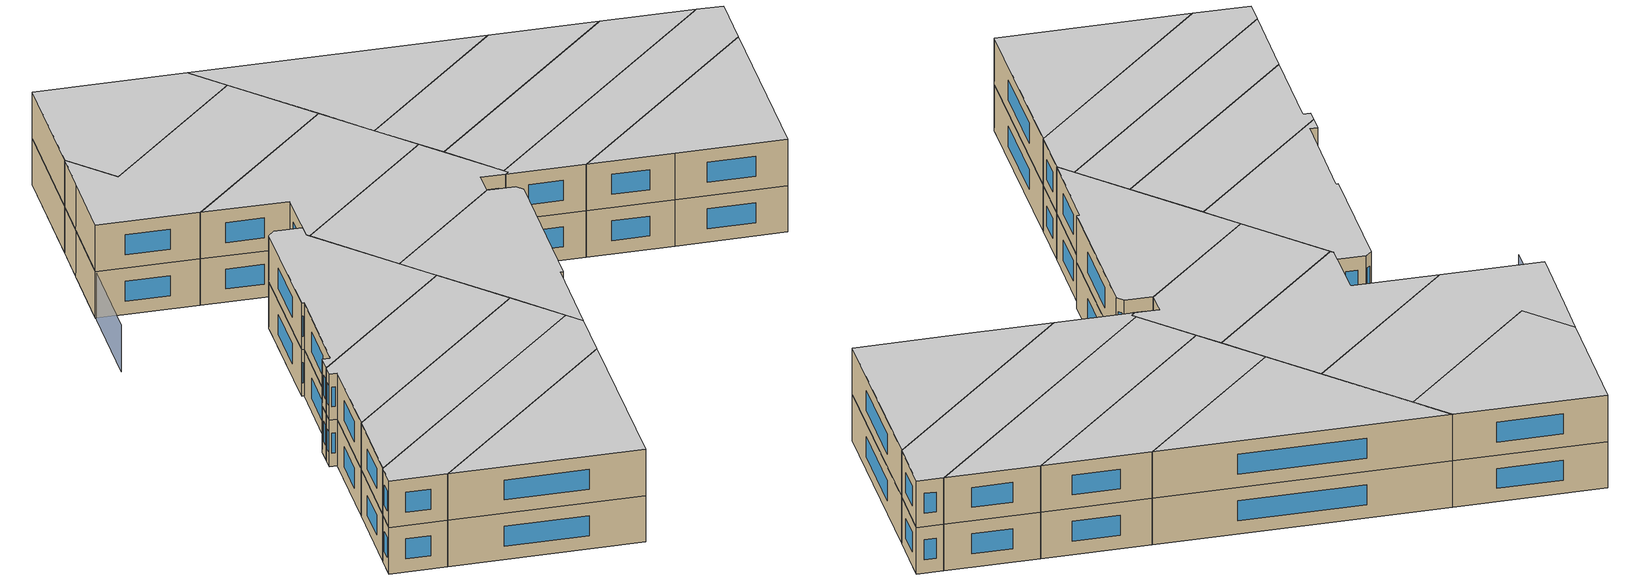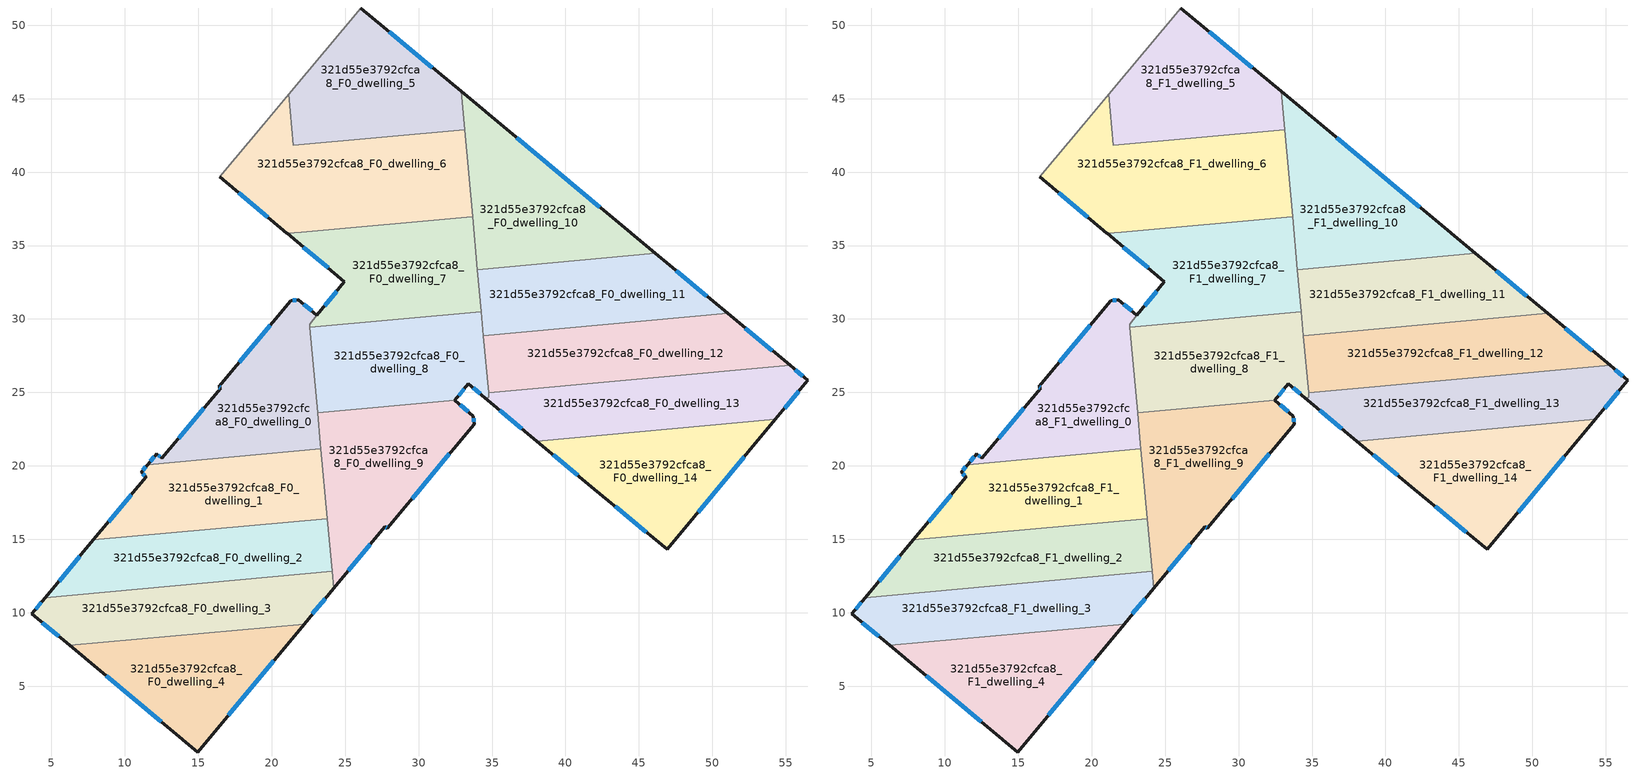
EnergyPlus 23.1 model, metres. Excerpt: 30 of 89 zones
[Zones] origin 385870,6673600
321d55e3792cfca8_F0_dwelling_0
 floor ground (EU_floor_Construction): 23.07,30.25 22.57,29.65 23.32,21.52 23.35,21.17 11.55,20.09 12.16,20.82 12.52,20.53 16.51,25.3 16.4,25.39 21.28,31.25 21.82,31.31 z0
 wall outside (EU_wall_Construction): 23.07,30.25 21.82,31.31 21.28,31.25 16.4,25.39 16.51,25.3 12.52,20.53 12.16,20.82 11.55,20.09 z0:3
 wall to 321d55e3792cfca8_F0_dwelling_1 (EU_wall_Construction): 11.55,20.09 23.35,21.17 z0:3
 wall to 321d55e3792cfca8_F0_dwelling_7 (EU_wall_Construction): 22.57,29.65 23.07,30.25 / 22.59,29.42 22.58,29.64 z0:3
 wall to 321d55e3792cfca8_F0_dwelling_8 (EU_wall_Construction): 23.13,23.6 22.59,29.42 z0:3
 wall to 321d55e3792cfca8_F0_dwelling_9 (EU_wall_Construction): 23.35,21.17 23.32,21.52 23.13,23.6 z0:3
 window (EU_Window_Construction): 12.42,20.61 12.26,20.73 / 15.37,23.94 13.66,21.89 / 16.43,25.36 16.48,25.33 / 19.89,29.58 17.8,27.06 / 21.66,31.29 21.43,31.27 / 22.71,30.55 22.17,31 / 11.98,20.61 11.73,20.3 z0.86:2.14
321d55e3792cfca8_F0_dwelling_1
 floor ground (EU_floor_Construction): 23.35,21.17 23.78,16.41 7.86,14.96 11.46,19.26 11.1,19.55 11.55,20.09 z0
 wall outside (EU_wall_Construction): 11.55,20.09 11.1,19.55 11.46,19.26 7.86,14.96 z0:3
 wall to 321d55e3792cfca8_F0_dwelling_2 (EU_wall_Construction): 7.86,14.96 23.78,16.41 z0:3
 wall to 321d55e3792cfca8_F0_dwelling_9 (EU_wall_Construction): 23.78,16.41 23.35,21.17 z0:3
 window (EU_Window_Construction): 10.43,18.03 8.89,16.19 / 11.2,19.47 11.36,19.34 / 11.42,19.94 11.23,19.71 z0.86:2.14
321d55e3792cfca8_F0_dwelling_10
 floor ground (EU_floor_Construction): 46.13,34.47 34,33.36 32.89,45.49 z0
 wall outside (EU_wall_Construction): 46.13,34.47 32.89,45.49 z0:3
 wall to 321d55e3792cfca8_F0_dwelling_11 (EU_wall_Construction): 34,33.36 46.13,34.47 z0:3
 wall to 321d55e3792cfca8_F0_dwelling_6 (EU_wall_Construction): 33.13,42.9 33.67,36.98 z0:3
 wall to 321d55e3792cfca8_F0_dwelling_5 (EU_wall_Construction): 32.89,45.49 33.13,42.9 z0:3
 wall to 321d55e3792cfca8_F0_dwelling_7 (EU_wall_Construction): 33.67,36.98 34,33.36 z0:3
 window (EU_Window_Construction): 42.35,37.62 36.67,42.34 z0.86:2.14
321d55e3792cfca8_F0_dwelling_11
 floor ground (EU_floor_Construction): 51.03,30.38 34.41,28.87 34,33.36 46.13,34.47 z0
 wall outside (EU_wall_Construction): 51.03,30.38 46.13,34.47 z0:3
 wall to 321d55e3792cfca8_F0_dwelling_12 (EU_wall_Construction): 34.41,28.87 51.03,30.38 z0:3
 wall to 321d55e3792cfca8_F0_dwelling_7 (EU_wall_Construction): 34,33.36 34.26,30.49 z0:3
 wall to 321d55e3792cfca8_F0_dwelling_8 (EU_wall_Construction): 34.26,30.49 34.41,28.87 z0:3
 window (EU_Window_Construction): 49.63,31.55 47.53,33.3 z0.86:2.14
321d55e3792cfca8_F0_dwelling_12
 floor ground (EU_floor_Construction): 55.29,26.84 34.76,24.96 34.41,28.87 51.03,30.38 z0
 wall outside (EU_wall_Construction): 55.29,26.84 51.03,30.38 z0:3
 wall to 321d55e3792cfca8_F0_dwelling_13 (EU_wall_Construction): 34.76,24.96 55.29,26.84 z0:3
 wall to 321d55e3792cfca8_F0_dwelling_8 (EU_wall_Construction): 34.41,28.87 34.76,24.96 z0:3
 window (EU_Window_Construction): 54.07,27.85 52.25,29.37 z0.86:2.14
321d55e3792cfca8_F0_dwelling_13
 floor ground (EU_floor_Construction): 56.5,25.83 54.29,23.17 38.05,21.68 34.51,24.64 34.79,24.67 34.76,24.96 55.29,26.84 z0
 wall outside (EU_wall_Construction): 34.51,24.64 38.05,21.68 / 54.29,23.17 56.5,25.83 55.29,26.84 z0:3
 wall to 321d55e3792cfca8_F0_dwelling_14 (EU_wall_Construction): 38.05,21.68 54.29,23.17 z0:3
 wall to 321d55e3792cfca8_F0_dwelling_8 (EU_wall_Construction): 34.76,24.96 34.79,24.67 34.51,24.64 z0:3
 window (EU_Window_Construction): 35.52,23.8 37.04,22.53 / 56.16,26.12 55.64,26.55 / 54.92,23.93 55.87,25.07 z0.86:2.14
321d55e3792cfca8_F0_dwelling_14
 floor ground (EU_floor_Construction): 54.29,23.17 46.92,14.31 41.95,18.42 38.05,21.68 z0
 wall outside (EU_wall_Construction): 38.05,21.68 41.95,18.42 46.92,14.31 54.29,23.17 z0:3
 window (EU_Window_Construction): 49.02,16.84 52.18,20.64 / 43.37,17.25 45.5,15.48 / 39.16,20.75 40.84,19.35 z0.86:2.14
321d55e3792cfca8_F0_dwelling_2
 floor ground (EU_floor_Construction): 23.78,16.41 24.11,12.82 4.58,11.04 7.86,14.96 z0
 wall outside (EU_wall_Construction): 7.86,14.96 4.58,11.04 z0:3
 wall to 321d55e3792cfca8_F0_dwelling_3 (EU_wall_Construction): 4.58,11.04 24.11,12.82 z0:3
 wall to 321d55e3792cfca8_F0_dwelling_9 (EU_wall_Construction): 24.11,12.82 23.78,16.41 z0:3
 window (EU_Window_Construction): 6.92,13.84 5.52,12.16 z0.86:2.14
321d55e3792cfca8_F0_dwelling_3
 floor ground (EU_floor_Construction): 24.11,12.82 24.22,11.66 22.2,9.23 6.24,7.78 3.65,9.93 4.58,11.04 z0
 wall outside (EU_wall_Construction): 22.2,9.23 24.22,11.66 / 4.58,11.04 3.65,9.93 6.24,7.78 z0:3
 wall to 321d55e3792cfca8_F0_dwelling_4 (EU_wall_Construction): 6.24,7.78 22.2,9.23 z0:3
 wall to 321d55e3792cfca8_F0_dwelling_9 (EU_wall_Construction): 24.21,11.66 24.11,12.82 z0:3
 window (EU_Window_Construction): 22.77,9.92 23.64,10.97 / 4.39,9.31 5.5,8.39 / 4.31,10.72 3.92,10.24 z0.86:2.14
321d55e3792cfca8_F0_dwelling_4
 floor ground (EU_floor_Construction): 22.2,9.23 14.96,0.52 6.24,7.78 z0
 wall outside (EU_wall_Construction): 6.24,7.78 14.96,0.52 22.2,9.23 z0:3
 window (EU_Window_Construction): 8.73,5.7 12.47,2.59 / 17.03,3.01 20.13,6.74 z0.86:2.14
321d55e3792cfca8_F0_dwelling_5
 floor ground (EU_floor_Construction): 32.89,45.49 33.13,42.9 21.46,41.83 21.15,45.29 26.07,51.17 z0
 wall outside (EU_wall_Construction): 32.89,45.49 26.07,51.17 z0:3
 wall to 321d55e3792cfca8_F0_dwelling_6 (EU_wall_Construction): 21.15,45.29 21.46,41.83 33.13,42.9 z0:3
 wall adiabatic (EU_wall_Construction): 26.07,51.17 21.15,45.29 z0:3
 window (EU_Window_Construction): 30.94,47.12 28.02,49.55 z0.86:2.14
321d55e3792cfca8_F0_dwelling_6
 floor ground (EU_floor_Construction): 33.13,42.9 33.67,36.97 22.01,35.91 21.04,35.83 16.44,39.7 19.44,43.25 21.15,45.29 21.46,41.83 z0
 wall outside (EU_wall_Construction): 16.44,39.7 21.04,35.83 z0:3
 wall adiabatic (EU_wall_Construction): 21.15,45.29 19.44,43.25 16.44,39.7 z0:3
 wall to 321d55e3792cfca8_F0_dwelling_7 (EU_wall_Construction): 22.01,35.91 33.67,36.97 / 21.04,35.83 22,35.91 z0:3
 window (EU_Window_Construction): 17.76,38.59 19.73,36.93 z0.86:2.14
321d55e3792cfca8_F0_dwelling_7
 floor ground (EU_floor_Construction): 33.67,36.97 34.26,30.49 22.59,29.42 22.58,29.64 23.07,30.25 24.95,32.54 21.04,35.82 z0
 wall outside (EU_wall_Construction): 21.04,35.82 24.95,32.54 23.07,30.25 z0:3
 wall to 321d55e3792cfca8_F0_dwelling_8 (EU_wall_Construction): 22.59,29.42 34.26,30.49 z0:3
 window (EU_Window_Construction): 22.16,34.88 23.83,33.47 / 24.41,31.88 23.61,30.9 z0.86:2.14
321d55e3792cfca8_F0_dwelling_8
 floor ground (EU_floor_Construction): 34.26,30.49 34.79,24.67 34.51,24.64 33.39,25.58 32.45,24.45 23.13,23.6 22.59,29.42 z0
 wall outside (EU_wall_Construction): 32.45,24.45 33.39,25.58 34.51,24.64 z0:3
 wall to 321d55e3792cfca8_F0_dwelling_9 (EU_wall_Construction): 23.13,23.6 32.45,24.45 z0:3
 window (EU_Window_Construction): 33.71,25.31 34.19,24.91 / 32.72,24.77 33.12,25.25 z0.86:2.14
321d55e3792cfca8_F0_dwelling_9
 floor ground (EU_floor_Construction): 33.74,23.38 33.78,22.85 27.86,15.74 27.7,15.86 24.22,11.66 23.13,23.6 32.45,24.45 z0
 wall outside (EU_wall_Construction): 24.22,11.66 27.7,15.86 27.86,15.74 33.78,22.85 33.74,23.38 32.45,24.45 z0:3
 window (EU_Window_Construction): 27.75,15.83 27.81,15.78 / 25.21,12.86 26.71,14.66 / 33.37,23.69 32.82,24.15 / 33.77,23 33.75,23.23 / 29.55,17.77 32.09,20.82 z0.86:2.14
321d55e3792cfca8_F1_dwelling_0
 floor to 321d55e3792cfca8_F0_dwelling_0 (EU_floor_Construction): 23.07,30.25 22.57,29.65 23.32,21.52 23.35,21.17 11.55,20.09 12.16,20.82 12.52,20.53 16.51,25.3 16.4,25.39 21.28,31.25 21.82,31.31 z3
 wall outside (EU_wall_Construction): 23.07,30.25 21.82,31.31 21.28,31.25 16.4,25.39 16.51,25.3 12.52,20.53 12.16,20.82 11.55,20.09 z3:6
 wall to 321d55e3792cfca8_F1_dwelling_1 (EU_wall_Construction): 11.55,20.09 23.35,21.17 z3:6
 wall to 321d55e3792cfca8_F1_dwelling_7 (EU_wall_Construction): 22.57,29.65 23.07,30.25 / 22.59,29.42 22.58,29.64 z3:6
 wall to 321d55e3792cfca8_F1_dwelling_8 (EU_wall_Construction): 23.13,23.6 22.59,29.42 z3:6
 wall to 321d55e3792cfca8_F1_dwelling_9 (EU_wall_Construction): 23.35,21.17 23.32,21.52 23.13,23.6 z3:6
 window (EU_Window_Construction): 12.42,20.61 12.26,20.73 / 15.37,23.94 13.66,21.89 / 16.43,25.36 16.48,25.33 / 19.89,29.58 17.8,27.06 / 21.66,31.29 21.43,31.27 / 22.71,30.55 22.17,31 / 11.98,20.61 11.73,20.3 z3.86:5.14
 ceiling to 321d55e3792cfca8_F2_dwelling_0 (EU_floor_Construction): 23.35,21.17 23.32,21.52 22.57,29.65 23.07,30.25 21.82,31.31 21.28,31.25 16.4,25.39 16.51,25.3 12.52,20.53 12.16,20.82 11.55,20.09 z6
321d55e3792cfca8_F1_dwelling_1
 floor to 321d55e3792cfca8_F0_dwelling_1 (EU_floor_Construction): 23.35,21.17 23.78,16.41 7.86,14.96 11.46,19.26 11.1,19.55 11.55,20.09 z3
 wall outside (EU_wall_Construction): 11.55,20.09 11.1,19.55 11.46,19.26 7.86,14.96 z3:6
 wall to 321d55e3792cfca8_F1_dwelling_2 (EU_wall_Construction): 7.86,14.96 23.78,16.41 z3:6
 wall to 321d55e3792cfca8_F1_dwelling_9 (EU_wall_Construction): 23.78,16.41 23.35,21.17 z3:6
 window (EU_Window_Construction): 10.43,18.03 8.89,16.19 / 11.2,19.47 11.36,19.34 / 11.42,19.94 11.23,19.71 z3.86:5.14
 ceiling to 321d55e3792cfca8_F2_dwelling_1 (EU_floor_Construction): 23.78,16.41 23.35,21.17 11.55,20.09 11.1,19.55 11.46,19.26 7.86,14.96 z6
321d55e3792cfca8_F1_dwelling_10
 floor to 321d55e3792cfca8_F0_dwelling_10 (EU_floor_Construction): 46.13,34.47 34,33.36 32.89,45.49 z3
 wall outside (EU_wall_Construction): 46.13,34.47 32.89,45.49 z3:6
 wall to 321d55e3792cfca8_F1_dwelling_11 (EU_wall_Construction): 34,33.36 46.13,34.47 z3:6
 wall to 321d55e3792cfca8_F1_dwelling_6 (EU_wall_Construction): 33.13,42.9 33.67,36.98 z3:6
 wall to 321d55e3792cfca8_F1_dwelling_5 (EU_wall_Construction): 32.89,45.49 33.13,42.9 z3:6
 wall to 321d55e3792cfca8_F1_dwelling_7 (EU_wall_Construction): 33.67,36.98 34,33.36 z3:6
 window (EU_Window_Construction): 42.35,37.62 36.67,42.34 z3.86:5.14
 ceiling to 321d55e3792cfca8_F2_dwelling_10 (EU_floor_Construction): 46.13,34.47 32.89,45.49 34,33.36 z6
321d55e3792cfca8_F1_dwelling_11
 floor to 321d55e3792cfca8_F0_dwelling_11 (EU_floor_Construction): 51.03,30.38 34.41,28.87 34,33.36 46.13,34.47 z3
 wall outside (EU_wall_Construction): 51.03,30.38 46.13,34.47 z3:6
 wall to 321d55e3792cfca8_F1_dwelling_12 (EU_wall_Construction): 34.41,28.87 51.03,30.38 z3:6
 wall to 321d55e3792cfca8_F1_dwelling_7 (EU_wall_Construction): 34,33.36 34.26,30.49 z3:6
 wall to 321d55e3792cfca8_F1_dwelling_8 (EU_wall_Construction): 34.26,30.49 34.41,28.87 z3:6
 window (EU_Window_Construction): 49.63,31.55 47.53,33.3 z3.86:5.14
 ceiling to 321d55e3792cfca8_F2_dwelling_11 (EU_floor_Construction): 51.03,30.38 46.13,34.47 34,33.36 34.41,28.87 z6
321d55e3792cfca8_F1_dwelling_12
 floor to 321d55e3792cfca8_F0_dwelling_12 (EU_floor_Construction): 55.29,26.84 34.76,24.96 34.41,28.87 51.03,30.38 z3
 wall outside (EU_wall_Construction): 55.29,26.84 51.03,30.38 z3:6
 wall to 321d55e3792cfca8_F1_dwelling_13 (EU_wall_Construction): 34.76,24.96 55.29,26.84 z3:6
 wall to 321d55e3792cfca8_F1_dwelling_8 (EU_wall_Construction): 34.41,28.87 34.76,24.96 z3:6
 window (EU_Window_Construction): 54.07,27.85 52.25,29.37 z3.86:5.14
 ceiling to 321d55e3792cfca8_F2_dwelling_12 (EU_floor_Construction): 55.29,26.84 51.03,30.38 34.41,28.87 34.76,24.96 z6
321d55e3792cfca8_F1_dwelling_13
 floor to 321d55e3792cfca8_F0_dwelling_13 (EU_floor_Construction): 56.5,25.83 54.29,23.17 38.05,21.68 34.51,24.64 34.79,24.67 34.76,24.96 55.29,26.84 z3
 wall outside (EU_wall_Construction): 34.51,24.64 38.05,21.68 / 54.29,23.17 56.5,25.83 55.29,26.84 z3:6
 wall to 321d55e3792cfca8_F1_dwelling_14 (EU_wall_Construction): 38.05,21.68 54.29,23.17 z3:6
 wall to 321d55e3792cfca8_F1_dwelling_8 (EU_wall_Construction): 34.76,24.96 34.79,24.67 34.51,24.64 z3:6
 window (EU_Window_Construction): 35.52,23.8 37.04,22.53 / 56.16,26.12 55.64,26.55 / 54.92,23.93 55.87,25.07 z3.86:5.14
 ceiling to 321d55e3792cfca8_F2_dwelling_13 (EU_floor_Construction): 54.29,23.17 56.5,25.83 55.29,26.84 34.76,24.96 34.79,24.67 34.51,24.64 38.05,21.68 z6
321d55e3792cfca8_F1_dwelling_14
 floor to 321d55e3792cfca8_F0_dwelling_14 (EU_floor_Construction): 54.29,23.17 46.92,14.31 41.95,18.42 38.05,21.68 z3
 wall outside (EU_wall_Construction): 38.05,21.68 41.95,18.42 46.92,14.31 54.29,23.17 z3:6
 window (EU_Window_Construction): 49.02,16.84 52.18,20.64 / 43.37,17.25 45.5,15.48 / 39.16,20.75 40.84,19.35 z3.86:5.14
 ceiling to 321d55e3792cfca8_F2_dwelling_14 (EU_floor_Construction): 46.92,14.31 54.29,23.17 38.05,21.68 41.95,18.42 z6
321d55e3792cfca8_F1_dwelling_2
 floor to 321d55e3792cfca8_F0_dwelling_2 (EU_floor_Construction): 23.78,16.41 24.11,12.82 4.58,11.04 7.86,14.96 z3
 wall outside (EU_wall_Construction): 7.86,14.96 4.58,11.04 z3:6
 wall to 321d55e3792cfca8_F1_dwelling_3 (EU_wall_Construction): 4.58,11.04 24.11,12.82 z3:6
 wall to 321d55e3792cfca8_F1_dwelling_9 (EU_wall_Construction): 24.11,12.82 23.78,16.41 z3:6
 window (EU_Window_Construction): 6.92,13.84 5.52,12.16 z3.86:5.14
 ceiling to 321d55e3792cfca8_F2_dwelling_2 (EU_floor_Construction): 24.11,12.82 23.78,16.41 7.86,14.96 4.58,11.04 z6
321d55e3792cfca8_F1_dwelling_3
 floor to 321d55e3792cfca8_F0_dwelling_3 (EU_floor_Construction): 24.11,12.82 24.22,11.66 22.2,9.23 6.24,7.78 3.65,9.93 4.58,11.04 z3
 wall outside (EU_wall_Construction): 22.2,9.23 24.22,11.66 / 4.58,11.04 3.65,9.93 6.24,7.78 z3:6
 wall to 321d55e3792cfca8_F1_dwelling_4 (EU_wall_Construction): 6.24,7.78 22.2,9.23 z3:6
 wall to 321d55e3792cfca8_F1_dwelling_9 (EU_wall_Construction): 24.21,11.66 24.11,12.82 z3:6
 window (EU_Window_Construction): 22.77,9.92 23.64,10.97 / 4.39,9.31 5.5,8.39 / 4.31,10.72 3.92,10.24 z3.86:5.14
 ceiling to 321d55e3792cfca8_F2_dwelling_3 (EU_floor_Construction): 22.2,9.23 24.22,11.66 24.11,12.82 4.58,11.04 3.65,9.93 6.24,7.78 z6
321d55e3792cfca8_F1_dwelling_4
 floor to 321d55e3792cfca8_F0_dwelling_4 (EU_floor_Construction): 22.2,9.23 14.96,0.52 6.24,7.78 z3
 wall outside (EU_wall_Construction): 6.24,7.78 14.96,0.52 22.2,9.23 z3:6
 window (EU_Window_Construction): 8.73,5.7 12.47,2.59 / 17.03,3.01 20.13,6.74 z3.86:5.14
 ceiling to 321d55e3792cfca8_F2_dwelling_4 (EU_floor_Construction): 14.96,0.52 22.2,9.23 6.24,7.78 z6
321d55e3792cfca8_F1_dwelling_5
 floor to 321d55e3792cfca8_F0_dwelling_5 (EU_floor_Construction): 32.89,45.49 33.13,42.9 21.46,41.83 21.15,45.29 26.07,51.17 z3
 wall outside (EU_wall_Construction): 32.89,45.49 26.07,51.17 z3:6
 wall to 321d55e3792cfca8_F1_dwelling_6 (EU_wall_Construction): 21.15,45.29 21.46,41.83 33.13,42.9 z3:6
 wall adiabatic (EU_wall_Construction): 26.07,51.17 21.15,45.29 z3:6
 window (EU_Window_Construction): 30.94,47.12 28.02,49.55 z3.86:5.14
 ceiling to 321d55e3792cfca8_F2_dwelling_5 (EU_floor_Construction): 33.13,42.9 32.89,45.49 26.07,51.17 21.15,45.29 21.46,41.83 z6
321d55e3792cfca8_F1_dwelling_6
 floor to 321d55e3792cfca8_F0_dwelling_6 (EU_floor_Construction): 33.13,42.9 33.67,36.97 22,35.91 21.04,35.83 16.44,39.7 19.44,43.25 21.15,45.29 21.46,41.83 z3
 wall outside (EU_wall_Construction): 16.44,39.7 21.04,35.83 z3:6
 wall adiabatic (EU_wall_Construction): 21.15,45.29 19.44,43.25 16.44,39.7 z3:6
 wall to 321d55e3792cfca8_F1_dwelling_7 (EU_wall_Construction): 22.01,35.91 33.67,36.97 / 21.04,35.83 22,35.91 z3:6
 window (EU_Window_Construction): 17.76,38.59 19.73,36.93 z3.86:5.14
 ceiling to 321d55e3792cfca8_F2_dwelling_6 (EU_floor_Construction): 33.67,36.97 33.13,42.9 21.46,41.83 21.15,45.29 19.44,43.25 16.44,39.7 21.04,35.83 22,35.91 z6
321d55e3792cfca8_F1_dwelling_7
 floor to 321d55e3792cfca8_F0_dwelling_7 (EU_floor_Construction): 33.67,36.97 34.26,30.49 22.59,29.42 22.57,29.65 23.07,30.25 24.95,32.54 21.04,35.82 z3
 wall outside (EU_wall_Construction): 21.04,35.82 24.95,32.54 23.07,30.25 z3:6
 wall to 321d55e3792cfca8_F1_dwelling_8 (EU_wall_Construction): 22.59,29.42 34.26,30.49 z3:6
 window (EU_Window_Construction): 22.16,34.88 23.83,33.47 / 24.41,31.88 23.61,30.9 z3.86:5.14
 ceiling to 321d55e3792cfca8_F2_dwelling_7 (EU_floor_Construction): 34.26,30.49 33.67,36.97 21.04,35.82 24.95,32.54 23.07,30.25 22.57,29.65 22.59,29.42 z6
321d55e3792cfca8_F1_dwelling_8
 floor to 321d55e3792cfca8_F0_dwelling_8 (EU_floor_Construction): 34.26,30.49 34.79,24.67 34.51,24.64 33.39,25.58 32.45,24.45 23.13,23.6 22.59,29.42 z3
 wall outside (EU_wall_Construction): 32.45,24.45 33.39,25.58 34.51,24.64 z3:6
 wall to 321d55e3792cfca8_F1_dwelling_9 (EU_wall_Construction): 23.13,23.6 32.45,24.45 z3:6
 window (EU_Window_Construction): 33.71,25.31 34.19,24.91 / 32.72,24.77 33.12,25.25 z3.86:5.14
 ceiling to 321d55e3792cfca8_F2_dwelling_8 (EU_floor_Construction): 34.79,24.67 34.26,30.49 22.59,29.42 23.13,23.6 32.45,24.45 33.39,25.58 34.51,24.64 z6
321d55e3792cfca8_F1_dwelling_9
 floor to 321d55e3792cfca8_F0_dwelling_9 (EU_floor_Construction): 33.74,23.38 33.78,22.85 27.86,15.74 27.7,15.86 24.22,11.66 23.13,23.6 32.45,24.45 z3
 wall outside (EU_wall_Construction): 24.22,11.66 27.7,15.86 27.86,15.74 33.78,22.85 33.74,23.38 32.45,24.45 z3:6
 window (EU_Window_Construction): 27.75,15.83 27.81,15.78 / 25.21,12.86 26.71,14.66 / 33.37,23.69 32.82,24.15 / 33.77,23 33.75,23.23 / 29.55,17.77 32.09,20.82 z3.86:5.14
 ceiling to 321d55e3792cfca8_F2_dwelling_9 (EU_floor_Construction): 27.86,15.74 33.78,22.85 33.74,23.38 32.45,24.45 23.13,23.6 24.22,11.66 27.7,15.86 z6
shading: 26.07,51.17 12.58,35.05 z0:3
[Building]
EU S2 Campaign: North Axis=0; Terrain=City; Solar Distribution=FullExterior
[Site:Location]
Helsinki-Vantaa.AP: Latitude=60.317; Longitude=24.963; Time Zone=2; Elevation=54.6
[SizingPeriod:WeatherFileDays]
AnnualSizingPeriod: Begin Month=1; Begin Day of Month=1; End Month=12; End Day of Month=31; Day of Week for Start Day=Monday; Use Weather File Daylight Saving Period=No; Use Weather File Rain and Snow Indicators=No
[MATERIAL]
EU_InternalMass_Material: Roughness=MediumRough; Thickness=0.1; Conductivity=1; Density=1800; Specific Heat=900; Thermal Absorptance=0.9; Solar Absorptance=0.7; Visible Absorptance=0.7
[MATERIAL:NOMASS] Roughness=MediumRough; Thermal Absorptance=0.9; Solar Absorptance=0.7; Visible Absorptance=0.7
Name | Thermal Resistance
EU_wall_NoMass | 1.10183
EU_floor_NoMass | 1.70606
[WINDOWMATERIAL:SIMPLEGLAZINGSYSTEM]
EU_Window_SimpleGlazing: UFactor=3.11035; Solar Heat Gain Coefficient=0.8; Visible Transmittance=0.8
[CONSTRUCTION]
EU_wall_Construction: EU_wall_NoMass
EU_floor_Construction: EU_floor_NoMass
EU_Window_Construction: EU_Window_SimpleGlazing
EU_InternalMass_Construction: EU_InternalMass_Material
[ZONE] Type=1; Multiplier=1; Ceiling Height=autocalculate; Floor Area=autocalculate; Part of Total Floor Area=Yes
Name | Volume
321d55e3792cfca8_F0_dwelling_0; 321d55e3792cfca8_F1_dwelling_0 | 190.627
321d55e3792cfca8_F0_dwelling_1; 321d55e3792cfca8_F1_dwelling_1 | 195.914
321d55e3792cfca8_F0_dwelling_10; 321d55e3792cfca8_F1_dwelling_10 | 222.54
321d55e3792cfca8_F0_dwelling_11; 321d55e3792cfca8_F1_dwelling_11 | 195.516
321d55e3792cfca8_F0_dwelling_12; 321d55e3792cfca8_F1_dwelling_12 | 219.138
321d55e3792cfca8_F0_dwelling_13; 321d55e3792cfca8_F1_dwelling_13 | 208.389
321d55e3792cfca8_F0_dwelling_14; 321d55e3792cfca8_F1_dwelling_14 | 199.61
321d55e3792cfca8_F0_dwelling_2; 321d55e3792cfca8_F1_dwelling_2 | 192.817
321d55e3792cfca8_F0_dwelling_3; 321d55e3792cfca8_F1_dwelling_3 | 192.798
321d55e3792cfca8_F0_dwelling_4; 321d55e3792cfca8_F1_dwelling_4 | 192.823
321d55e3792cfca8_F0_dwelling_5; 321d55e3792cfca8_F1_dwelling_5 | 209.016
321d55e3792cfca8_F0_dwelling_6 | 288.497
321d55e3792cfca8_F1_dwelling_6 | 288.508
321d55e3792cfca8_F0_dwelling_7 | 209.483
321d55e3792cfca8_F1_dwelling_7 | 209.488
321d55e3792cfca8_F0_dwelling_8; 321d55e3792cfca8_F1_dwelling_8 | 202.12
321d55e3792cfca8_F0_dwelling_9; 321d55e3792cfca8_F1_dwelling_9 | 215.751
[INTERNALMASS] Construction=EU_InternalMass_Construction
Name | Zone or ZoneList | Surface Area
321d55e3792cfca8_F0_dwelling_0_EU_InternalMass | 321d55e3792cfca8_F0_dwelling_0 | 63.5373
321d55e3792cfca8_F0_dwelling_1_EU_InternalMass | 321d55e3792cfca8_F0_dwelling_1 | 65.311
321d55e3792cfca8_F0_dwelling_2_EU_InternalMass | 321d55e3792cfca8_F0_dwelling_2 | 64.2727
321d55e3792cfca8_F0_dwelling_3_EU_InternalMass | 321d55e3792cfca8_F0_dwelling_3 | 64.2656
321d55e3792cfca8_F0_dwelling_4_EU_InternalMass | 321d55e3792cfca8_F0_dwelling_4 | 64.2743
321d55e3792cfca8_F0_dwelling_5_EU_InternalMass | 321d55e3792cfca8_F0_dwelling_5 | 69.6719
321d55e3792cfca8_F0_dwelling_6_EU_InternalMass | 321d55e3792cfca8_F0_dwelling_6 | 96.1685
321d55e3792cfca8_F0_dwelling_7_EU_InternalMass | 321d55e3792cfca8_F0_dwelling_7 | 69.833
321d55e3792cfca8_F0_dwelling_8_EU_InternalMass | 321d55e3792cfca8_F0_dwelling_8 | 67.3731
321d55e3792cfca8_F0_dwelling_9_EU_InternalMass | 321d55e3792cfca8_F0_dwelling_9 | 71.9172
321d55e3792cfca8_F0_dwelling_10_EU_InternalMass | 321d55e3792cfca8_F0_dwelling_10 | 74.1801
321d55e3792cfca8_F0_dwelling_11_EU_InternalMass | 321d55e3792cfca8_F0_dwelling_11 | 65.172
321d55e3792cfca8_F0_dwelling_12_EU_InternalMass | 321d55e3792cfca8_F0_dwelling_12 | 73.0329
321d55e3792cfca8_F0_dwelling_13_EU_InternalMass | 321d55e3792cfca8_F0_dwelling_13 | 69.4744
321d55e3792cfca8_F0_dwelling_14_EU_InternalMass | 321d55e3792cfca8_F0_dwelling_14 | 66.5365
321d55e3792cfca8_F1_dwelling_0_EU_InternalMass | 321d55e3792cfca8_F1_dwelling_0 | 63.5373
321d55e3792cfca8_F1_dwelling_1_EU_InternalMass | 321d55e3792cfca8_F1_dwelling_1 | 65.311
321d55e3792cfca8_F1_dwelling_2_EU_InternalMass | 321d55e3792cfca8_F1_dwelling_2 | 64.2727
321d55e3792cfca8_F1_dwelling_3_EU_InternalMass | 321d55e3792cfca8_F1_dwelling_3 | 64.2656
321d55e3792cfca8_F1_dwelling_4_EU_InternalMass | 321d55e3792cfca8_F1_dwelling_4 | 64.2743
321d55e3792cfca8_F1_dwelling_5_EU_InternalMass | 321d55e3792cfca8_F1_dwelling_5 | 69.6719
321d55e3792cfca8_F1_dwelling_6_EU_InternalMass | 321d55e3792cfca8_F1_dwelling_6 | 96.1685
321d55e3792cfca8_F1_dwelling_7_EU_InternalMass | 321d55e3792cfca8_F1_dwelling_7 | 69.833
321d55e3792cfca8_F1_dwelling_8_EU_InternalMass | 321d55e3792cfca8_F1_dwelling_8 | 67.3731
321d55e3792cfca8_F1_dwelling_9_EU_InternalMass | 321d55e3792cfca8_F1_dwelling_9 | 71.9172
321d55e3792cfca8_F1_dwelling_10_EU_InternalMass | 321d55e3792cfca8_F1_dwelling_10 | 74.1801
321d55e3792cfca8_F1_dwelling_11_EU_InternalMass | 321d55e3792cfca8_F1_dwelling_11 | 65.172
321d55e3792cfca8_F1_dwelling_12_EU_InternalMass | 321d55e3792cfca8_F1_dwelling_12 | 73.0329
321d55e3792cfca8_F1_dwelling_13_EU_InternalMass | 321d55e3792cfca8_F1_dwelling_13 | 69.4744
321d55e3792cfca8_F1_dwelling_14_EU_InternalMass | 321d55e3792cfca8_F1_dwelling_14 | 66.5365
[OTHEREQUIPMENT] Fuel Type=Electricity; Design Level Calculation Method=Watts/Area; Power per Zone Floor Area=1; Fraction Latent=0; Fraction Radiant=0; Fraction Lost=0; Carbon Dioxide Generation Rate=0; EndUse Subcategory=EU_Step8_InternalGains
Name | Zone or ZoneList or Space or SpaceList | Schedule
EU_Step8_InternalGain_321d55e3792cfca8_F0_dwelling_0_f000 | 321d55e3792cfca8_F0_dwelling_0 | EU_Step8_GainSchedule_321d55e3792cfca8_F0_dwelling_0_f000
EU_Step8_InternalGain_321d55e3792cfca8_F0_dwelling_1_f000 | 321d55e3792cfca8_F0_dwelling_1 | EU_Step8_GainSchedule_321d55e3792cfca8_F0_dwelling_1_f000
EU_Step8_InternalGain_321d55e3792cfca8_F0_dwelling_2_f000 | 321d55e3792cfca8_F0_dwelling_2 | EU_Step8_GainSchedule_321d55e3792cfca8_F0_dwelling_2_f000
EU_Step8_InternalGain_321d55e3792cfca8_F0_dwelling_3_f000 | 321d55e3792cfca8_F0_dwelling_3 | EU_Step8_GainSchedule_321d55e3792cfca8_F0_dwelling_3_f000
EU_Step8_InternalGain_321d55e3792cfca8_F0_dwelling_4_f000 | 321d55e3792cfca8_F0_dwelling_4 | EU_Step8_GainSchedule_321d55e3792cfca8_F0_dwelling_4_f000
EU_Step8_InternalGain_321d55e3792cfca8_F0_dwelling_5_f000 | 321d55e3792cfca8_F0_dwelling_5 | EU_Step8_GainSchedule_321d55e3792cfca8_F0_dwelling_5_f000
EU_Step8_InternalGain_321d55e3792cfca8_F0_dwelling_6_f000 | 321d55e3792cfca8_F0_dwelling_6 | EU_Step8_GainSchedule_321d55e3792cfca8_F0_dwelling_6_f000
EU_Step8_InternalGain_321d55e3792cfca8_F0_dwelling_7_f000 | 321d55e3792cfca8_F0_dwelling_7 | EU_Step8_GainSchedule_321d55e3792cfca8_F0_dwelling_7_f000
EU_Step8_InternalGain_321d55e3792cfca8_F0_dwelling_8_f000 | 321d55e3792cfca8_F0_dwelling_8 | EU_Step8_GainSchedule_321d55e3792cfca8_F0_dwelling_8_f000
EU_Step8_InternalGain_321d55e3792cfca8_F0_dwelling_9_f000 | 321d55e3792cfca8_F0_dwelling_9 | EU_Step8_GainSchedule_321d55e3792cfca8_F0_dwelling_9_f000
EU_Step8_InternalGain_321d55e3792cfca8_F0_dwelling_10_f000 | 321d55e3792cfca8_F0_dwelling_10 | EU_Step8_GainSchedule_321d55e3792cfca8_F0_dwelling_10_f000
EU_Step8_InternalGain_321d55e3792cfca8_F0_dwelling_11_f000 | 321d55e3792cfca8_F0_dwelling_11 | EU_Step8_GainSchedule_321d55e3792cfca8_F0_dwelling_11_f000
EU_Step8_InternalGain_321d55e3792cfca8_F0_dwelling_12_f000 | 321d55e3792cfca8_F0_dwelling_12 | EU_Step8_GainSchedule_321d55e3792cfca8_F0_dwelling_12_f000
EU_Step8_InternalGain_321d55e3792cfca8_F0_dwelling_13_f000 | 321d55e3792cfca8_F0_dwelling_13 | EU_Step8_GainSchedule_321d55e3792cfca8_F0_dwelling_13_f000
EU_Step8_InternalGain_321d55e3792cfca8_F0_dwelling_14_f000 | 321d55e3792cfca8_F0_dwelling_14 | EU_Step8_GainSchedule_321d55e3792cfca8_F0_dwelling_14_f000
EU_Step8_InternalGain_321d55e3792cfca8_F1_dwelling_0_f000 | 321d55e3792cfca8_F1_dwelling_0 | EU_Step8_GainSchedule_321d55e3792cfca8_F1_dwelling_0_f000
EU_Step8_InternalGain_321d55e3792cfca8_F1_dwelling_1_f000 | 321d55e3792cfca8_F1_dwelling_1 | EU_Step8_GainSchedule_321d55e3792cfca8_F1_dwelling_1_f000
EU_Step8_InternalGain_321d55e3792cfca8_F1_dwelling_2_f000 | 321d55e3792cfca8_F1_dwelling_2 | EU_Step8_GainSchedule_321d55e3792cfca8_F1_dwelling_2_f000
EU_Step8_InternalGain_321d55e3792cfca8_F1_dwelling_3_f000 | 321d55e3792cfca8_F1_dwelling_3 | EU_Step8_GainSchedule_321d55e3792cfca8_F1_dwelling_3_f000
EU_Step8_InternalGain_321d55e3792cfca8_F1_dwelling_4_f000 | 321d55e3792cfca8_F1_dwelling_4 | EU_Step8_GainSchedule_321d55e3792cfca8_F1_dwelling_4_f000
EU_Step8_InternalGain_321d55e3792cfca8_F1_dwelling_5_f000 | 321d55e3792cfca8_F1_dwelling_5 | EU_Step8_GainSchedule_321d55e3792cfca8_F1_dwelling_5_f000
EU_Step8_InternalGain_321d55e3792cfca8_F1_dwelling_6_f000 | 321d55e3792cfca8_F1_dwelling_6 | EU_Step8_GainSchedule_321d55e3792cfca8_F1_dwelling_6_f000
EU_Step8_InternalGain_321d55e3792cfca8_F1_dwelling_7_f000 | 321d55e3792cfca8_F1_dwelling_7 | EU_Step8_GainSchedule_321d55e3792cfca8_F1_dwelling_7_f000
EU_Step8_InternalGain_321d55e3792cfca8_F1_dwelling_8_f000 | 321d55e3792cfca8_F1_dwelling_8 | EU_Step8_GainSchedule_321d55e3792cfca8_F1_dwelling_8_f000
EU_Step8_InternalGain_321d55e3792cfca8_F1_dwelling_9_f000 | 321d55e3792cfca8_F1_dwelling_9 | EU_Step8_GainSchedule_321d55e3792cfca8_F1_dwelling_9_f000
EU_Step8_InternalGain_321d55e3792cfca8_F1_dwelling_10_f000 | 321d55e3792cfca8_F1_dwelling_10 | EU_Step8_GainSchedule_321d55e3792cfca8_F1_dwelling_10_f000
EU_Step8_InternalGain_321d55e3792cfca8_F1_dwelling_11_f000 | 321d55e3792cfca8_F1_dwelling_11 | EU_Step8_GainSchedule_321d55e3792cfca8_F1_dwelling_11_f000
EU_Step8_InternalGain_321d55e3792cfca8_F1_dwelling_12_f000 | 321d55e3792cfca8_F1_dwelling_12 | EU_Step8_GainSchedule_321d55e3792cfca8_F1_dwelling_12_f000
EU_Step8_InternalGain_321d55e3792cfca8_F1_dwelling_13_f000 | 321d55e3792cfca8_F1_dwelling_13 | EU_Step8_GainSchedule_321d55e3792cfca8_F1_dwelling_13_f000
EU_Step8_InternalGain_321d55e3792cfca8_F1_dwelling_14_f000 | 321d55e3792cfca8_F1_dwelling_14 | EU_Step8_GainSchedule_321d55e3792cfca8_F1_dwelling_14_f000
[ZONEVENTILATION:DESIGNFLOWRATE] Schedule=EU_AlwaysOn; Design Flow Rate Calculation Method=AirChanges/Hour; Air Changes per Hour=0.756316; Ventilation Type=Natural; Fan Pressure Rise=0; Fan Total Efficiency=1; Constant Term Coefficient=1; Temperature Term Coefficient=0; Velocity Term Coefficient=0; Velocity Squared Term Coefficient=0; Minimum Indoor Temperature=-100; Maximum Indoor Temperature=100; Delta Temperature=-100; Minimum Outdoor Temperature=-100; Maximum Outdoor Temperature=100; Maximum Wind Speed=40
Name | Zone or ZoneList or Space or SpaceList
EU_ConstantAir_321d55e3792cfca8_F0_dwelling_0 | 321d55e3792cfca8_F0_dwelling_0
EU_ConstantAir_321d55e3792cfca8_F0_dwelling_1 | 321d55e3792cfca8_F0_dwelling_1
EU_ConstantAir_321d55e3792cfca8_F0_dwelling_2 | 321d55e3792cfca8_F0_dwelling_2
EU_ConstantAir_321d55e3792cfca8_F0_dwelling_3 | 321d55e3792cfca8_F0_dwelling_3
EU_ConstantAir_321d55e3792cfca8_F0_dwelling_4 | 321d55e3792cfca8_F0_dwelling_4
EU_ConstantAir_321d55e3792cfca8_F0_dwelling_5 | 321d55e3792cfca8_F0_dwelling_5
EU_ConstantAir_321d55e3792cfca8_F0_dwelling_6 | 321d55e3792cfca8_F0_dwelling_6
EU_ConstantAir_321d55e3792cfca8_F0_dwelling_7 | 321d55e3792cfca8_F0_dwelling_7
EU_ConstantAir_321d55e3792cfca8_F0_dwelling_8 | 321d55e3792cfca8_F0_dwelling_8
EU_ConstantAir_321d55e3792cfca8_F0_dwelling_9 | 321d55e3792cfca8_F0_dwelling_9
EU_ConstantAir_321d55e3792cfca8_F0_dwelling_10 | 321d55e3792cfca8_F0_dwelling_10
EU_ConstantAir_321d55e3792cfca8_F0_dwelling_11 | 321d55e3792cfca8_F0_dwelling_11
EU_ConstantAir_321d55e3792cfca8_F0_dwelling_12 | 321d55e3792cfca8_F0_dwelling_12
EU_ConstantAir_321d55e3792cfca8_F0_dwelling_13 | 321d55e3792cfca8_F0_dwelling_13
EU_ConstantAir_321d55e3792cfca8_F0_dwelling_14 | 321d55e3792cfca8_F0_dwelling_14
EU_ConstantAir_321d55e3792cfca8_F1_dwelling_0 | 321d55e3792cfca8_F1_dwelling_0
EU_ConstantAir_321d55e3792cfca8_F1_dwelling_1 | 321d55e3792cfca8_F1_dwelling_1
EU_ConstantAir_321d55e3792cfca8_F1_dwelling_2 | 321d55e3792cfca8_F1_dwelling_2
EU_ConstantAir_321d55e3792cfca8_F1_dwelling_3 | 321d55e3792cfca8_F1_dwelling_3
EU_ConstantAir_321d55e3792cfca8_F1_dwelling_4 | 321d55e3792cfca8_F1_dwelling_4
EU_ConstantAir_321d55e3792cfca8_F1_dwelling_5 | 321d55e3792cfca8_F1_dwelling_5
EU_ConstantAir_321d55e3792cfca8_F1_dwelling_6 | 321d55e3792cfca8_F1_dwelling_6
EU_ConstantAir_321d55e3792cfca8_F1_dwelling_7 | 321d55e3792cfca8_F1_dwelling_7
EU_ConstantAir_321d55e3792cfca8_F1_dwelling_8 | 321d55e3792cfca8_F1_dwelling_8
EU_ConstantAir_321d55e3792cfca8_F1_dwelling_9 | 321d55e3792cfca8_F1_dwelling_9
EU_ConstantAir_321d55e3792cfca8_F1_dwelling_10 | 321d55e3792cfca8_F1_dwelling_10
EU_ConstantAir_321d55e3792cfca8_F1_dwelling_11 | 321d55e3792cfca8_F1_dwelling_11
EU_ConstantAir_321d55e3792cfca8_F1_dwelling_12 | 321d55e3792cfca8_F1_dwelling_12
EU_ConstantAir_321d55e3792cfca8_F1_dwelling_13 | 321d55e3792cfca8_F1_dwelling_13
EU_ConstantAir_321d55e3792cfca8_F1_dwelling_14 | 321d55e3792cfca8_F1_dwelling_14
[HVACTEMPLATE:THERMOSTAT] Constant Heating Setpoint=20; Constant Cooling Setpoint=50
EU_HeatOnly_321d55e3792cfca8_F0_dwelling_0; EU_HeatOnly_321d55e3792cfca8_F0_dwelling_1; EU_HeatOnly_321d55e3792cfca8_F0_dwelling_2; EU_HeatOnly_321d55e3792cfca8_F0_dwelling_3; EU_HeatOnly_321d55e3792cfca8_F0_dwelling_4; EU_HeatOnly_321d55e3792cfca8_F0_dwelling_5; EU_HeatOnly_321d55e3792cfca8_F0_dwelling_6; EU_HeatOnly_321d55e3792cfca8_F0_dwelling_7; EU_HeatOnly_321d55e3792cfca8_F0_dwelling_8; EU_HeatOnly_321d55e3792cfca8_F0_dwelling_9; EU_HeatOnly_321d55e3792cfca8_F0_dwelling_10; EU_HeatOnly_321d55e3792cfca8_F0_dwelling_11; EU_HeatOnly_321d55e3792cfca8_F0_dwelling_12; EU_HeatOnly_321d55e3792cfca8_F0_dwelling_13; EU_HeatOnly_321d55e3792cfca8_F0_dwelling_14; EU_HeatOnly_321d55e3792cfca8_F1_dwelling_0; EU_HeatOnly_321d55e3792cfca8_F1_dwelling_1; EU_HeatOnly_321d55e3792cfca8_F1_dwelling_2; EU_HeatOnly_321d55e3792cfca8_F1_dwelling_3; EU_HeatOnly_321d55e3792cfca8_F1_dwelling_4; EU_HeatOnly_321d55e3792cfca8_F1_dwelling_5; EU_HeatOnly_321d55e3792cfca8_F1_dwelling_6; EU_HeatOnly_321d55e3792cfca8_F1_dwelling_7; EU_HeatOnly_321d55e3792cfca8_F1_dwelling_8; EU_HeatOnly_321d55e3792cfca8_F1_dwelling_9; EU_HeatOnly_321d55e3792cfca8_F1_dwelling_10; EU_HeatOnly_321d55e3792cfca8_F1_dwelling_11; EU_HeatOnly_321d55e3792cfca8_F1_dwelling_12; EU_HeatOnly_321d55e3792cfca8_F1_dwelling_13; EU_HeatOnly_321d55e3792cfca8_F1_dwelling_14; EU_HeatOnly_321d55e3792cfca8_F2_dwelling_0; EU_HeatOnly_321d55e3792cfca8_F2_dwelling_1; EU_HeatOnly_321d55e3792cfca8_F2_dwelling_2; EU_HeatOnly_321d55e3792cfca8_F2_dwelling_3; EU_HeatOnly_321d55e3792cfca8_F2_dwelling_4; EU_HeatOnly_321d55e3792cfca8_F2_dwelling_5; EU_HeatOnly_321d55e3792cfca8_F2_dwelling_6; EU_HeatOnly_321d55e3792cfca8_F2_dwelling_7; EU_HeatOnly_321d55e3792cfca8_F2_dwelling_8; EU_HeatOnly_321d55e3792cfca8_F2_dwelling_9; EU_HeatOnly_321d55e3792cfca8_F2_dwelling_10; EU_HeatOnly_321d55e3792cfca8_F2_dwelling_11; EU_HeatOnly_321d55e3792cfca8_F2_dwelling_12; EU_HeatOnly_321d55e3792cfca8_F2_dwelling_13; EU_HeatOnly_321d55e3792cfca8_F2_dwelling_14; EU_HeatOnly_321d55e3792cfca8_F3_dwelling_0; EU_HeatOnly_321d55e3792cfca8_F3_dwelling_1; EU_HeatOnly_321d55e3792cfca8_F3_dwelling_2; EU_HeatOnly_321d55e3792cfca8_F3_dwelling_3; EU_HeatOnly_321d55e3792cfca8_F3_dwelling_4; EU_HeatOnly_321d55e3792cfca8_F3_dwelling_5; EU_HeatOnly_321d55e3792cfca8_F3_dwelling_6; EU_HeatOnly_321d55e3792cfca8_F3_dwelling_7; EU_HeatOnly_321d55e3792cfca8_F3_dwelling_8; EU_HeatOnly_321d55e3792cfca8_F3_dwelling_9; EU_HeatOnly_321d55e3792cfca8_F3_dwelling_10; EU_HeatOnly_321d55e3792cfca8_F3_dwelling_11; EU_HeatOnly_321d55e3792cfca8_F3_dwelling_12; EU_HeatOnly_321d55e3792cfca8_F3_dwelling_13; EU_HeatOnly_321d55e3792cfca8_F3_dwelling_14; EU_HeatOnly_321d55e3792cfca8_F4_dwelling_0; EU_HeatOnly_321d55e3792cfca8_F4_dwelling_1; EU_HeatOnly_321d55e3792cfca8_F4_dwelling_2; EU_HeatOnly_321d55e3792cfca8_F4_dwelling_3; EU_HeatOnly_321d55e3792cfca8_F4_dwelling_4; EU_HeatOnly_321d55e3792cfca8_F4_dwelling_5; EU_HeatOnly_321d55e3792cfca8_F4_dwelling_6; EU_HeatOnly_321d55e3792cfca8_F4_dwelling_7; EU_HeatOnly_321d55e3792cfca8_F4_dwelling_8; EU_HeatOnly_321d55e3792cfca8_F4_dwelling_9
[HVACTEMPLATE:ZONE:IDEALLOADSAIRSYSTEM] System Availability Schedule=EU_AlwaysOn; Maximum Heating Supply Air Temperature=50; Minimum Cooling Supply Air Temperature=13; Maximum Heating Supply Air Humidity Ratio=0.0156; Minimum Cooling Supply Air Humidity Ratio=0.0077; Heating Limit=NoLimit; Cooling Limit=NoLimit; Heating Availability Schedule=EU_AlwaysOn; Cooling Availability Schedule=EU_CoolingOff; Dehumidification Control Type=ConstantSensibleHeatRatio; Cooling Sensible Heat Ratio=0.7; Dehumidification Setpoint=60; Humidification Control Type=None; Humidification Setpoint=30; Outdoor Air Method=None; Outdoor Air Flow Rate per Person=0.00944; Outdoor Air Flow Rate per Zone Floor Area=0; Outdoor Air Flow Rate per Zone=0; Demand Controlled Ventilation Type=None; Outdoor Air Economizer Type=NoEconomizer; Heat Recovery Type=None; Sensible Heat Recovery Effectiveness=0.7; Latent Heat Recovery Effectiveness=0.65
Name | Template Thermostat
321d55e3792cfca8_F0_dwelling_0 | EU_HeatOnly_321d55e3792cfca8_F0_dwelling_0
321d55e3792cfca8_F0_dwelling_1 | EU_HeatOnly_321d55e3792cfca8_F0_dwelling_1
321d55e3792cfca8_F0_dwelling_2 | EU_HeatOnly_321d55e3792cfca8_F0_dwelling_2
321d55e3792cfca8_F0_dwelling_3 | EU_HeatOnly_321d55e3792cfca8_F0_dwelling_3
321d55e3792cfca8_F0_dwelling_4 | EU_HeatOnly_321d55e3792cfca8_F0_dwelling_4
321d55e3792cfca8_F0_dwelling_5 | EU_HeatOnly_321d55e3792cfca8_F0_dwelling_5
321d55e3792cfca8_F0_dwelling_6 | EU_HeatOnly_321d55e3792cfca8_F0_dwelling_6
321d55e3792cfca8_F0_dwelling_7 | EU_HeatOnly_321d55e3792cfca8_F0_dwelling_7
321d55e3792cfca8_F0_dwelling_8 | EU_HeatOnly_321d55e3792cfca8_F0_dwelling_8
321d55e3792cfca8_F0_dwelling_9 | EU_HeatOnly_321d55e3792cfca8_F0_dwelling_9
321d55e3792cfca8_F0_dwelling_10 | EU_HeatOnly_321d55e3792cfca8_F0_dwelling_10
321d55e3792cfca8_F0_dwelling_11 | EU_HeatOnly_321d55e3792cfca8_F0_dwelling_11
321d55e3792cfca8_F0_dwelling_12 | EU_HeatOnly_321d55e3792cfca8_F0_dwelling_12
321d55e3792cfca8_F0_dwelling_13 | EU_HeatOnly_321d55e3792cfca8_F0_dwelling_13
321d55e3792cfca8_F0_dwelling_14 | EU_HeatOnly_321d55e3792cfca8_F0_dwelling_14
321d55e3792cfca8_F1_dwelling_0 | EU_HeatOnly_321d55e3792cfca8_F1_dwelling_0
321d55e3792cfca8_F1_dwelling_1 | EU_HeatOnly_321d55e3792cfca8_F1_dwelling_1
321d55e3792cfca8_F1_dwelling_2 | EU_HeatOnly_321d55e3792cfca8_F1_dwelling_2
321d55e3792cfca8_F1_dwelling_3 | EU_HeatOnly_321d55e3792cfca8_F1_dwelling_3
321d55e3792cfca8_F1_dwelling_4 | EU_HeatOnly_321d55e3792cfca8_F1_dwelling_4
321d55e3792cfca8_F1_dwelling_5 | EU_HeatOnly_321d55e3792cfca8_F1_dwelling_5
321d55e3792cfca8_F1_dwelling_6 | EU_HeatOnly_321d55e3792cfca8_F1_dwelling_6
321d55e3792cfca8_F1_dwelling_7 | EU_HeatOnly_321d55e3792cfca8_F1_dwelling_7
321d55e3792cfca8_F1_dwelling_8 | EU_HeatOnly_321d55e3792cfca8_F1_dwelling_8
321d55e3792cfca8_F1_dwelling_9 | EU_HeatOnly_321d55e3792cfca8_F1_dwelling_9
321d55e3792cfca8_F1_dwelling_10 | EU_HeatOnly_321d55e3792cfca8_F1_dwelling_10
321d55e3792cfca8_F1_dwelling_11 | EU_HeatOnly_321d55e3792cfca8_F1_dwelling_11
321d55e3792cfca8_F1_dwelling_12 | EU_HeatOnly_321d55e3792cfca8_F1_dwelling_12
321d55e3792cfca8_F1_dwelling_13 | EU_HeatOnly_321d55e3792cfca8_F1_dwelling_13
321d55e3792cfca8_F1_dwelling_14 | EU_HeatOnly_321d55e3792cfca8_F1_dwelling_14
[SIZING:ZONE] Zone Cooling Design Supply Air Temperature Input Method=SupplyAirTemperature; Zone Cooling Design Supply Air Temperature=13; Zone Heating Design Supply Air Temperature Input Method=SupplyAirTemperature; Zone Heating Design Supply Air Temperature=50; Zone Cooling Design Supply Air Humidity Ratio=0.008; Zone Heating Design Supply Air Humidity Ratio=0.008; Cooling Design Air Flow Method=DesignDay; Cooling Design Air Flow Rate=0; Cooling Minimum Air Flow per Zone Floor Area=0.000762; Cooling Minimum Air Flow=0; Cooling Minimum Air Flow Fraction=0.2; Heating Design Air Flow Method=DesignDay; Heating Design Air Flow Rate=0; Heating Maximum Air Flow per Zone Floor Area=0.002032; Heating Maximum Air Flow=0.141576; Heating Maximum Air Flow Fraction=0.3; Account for Dedicated Outdoor Air System=No; Dedicated Outdoor Air System Control Strategy=NeutralSupplyAir; Dedicated Outdoor Air Low Setpoint Temperature for Design=autosize; Dedicated Outdoor Air High Setpoint Temperature for Design=autosize; Zone Load Sizing Method=Sensible Load Only No Latent Load; Zone Latent Cooling Design Supply Air Humidity Ratio Input Method=HumidityRatioDifference; Zone Cooling Design Supply Air Humidity Ratio Difference=0.005; Zone Latent Heating Design Supply Air Humidity Ratio Input Method=HumidityRatioDifference; Zone Humidification Design Supply Air Humidity Ratio Difference=0.005
321d55e3792cfca8_F0_dwelling_0; 321d55e3792cfca8_F0_dwelling_1; 321d55e3792cfca8_F0_dwelling_2; 321d55e3792cfca8_F0_dwelling_3; 321d55e3792cfca8_F0_dwelling_4; 321d55e3792cfca8_F0_dwelling_5; 321d55e3792cfca8_F0_dwelling_6; 321d55e3792cfca8_F0_dwelling_7; 321d55e3792cfca8_F0_dwelling_8; 321d55e3792cfca8_F0_dwelling_9; 321d55e3792cfca8_F0_dwelling_10; 321d55e3792cfca8_F0_dwelling_11; 321d55e3792cfca8_F0_dwelling_12; 321d55e3792cfca8_F0_dwelling_13; 321d55e3792cfca8_F0_dwelling_14; 321d55e3792cfca8_F1_dwelling_0; 321d55e3792cfca8_F1_dwelling_1; 321d55e3792cfca8_F1_dwelling_2; 321d55e3792cfca8_F1_dwelling_3; 321d55e3792cfca8_F1_dwelling_4; 321d55e3792cfca8_F1_dwelling_5; 321d55e3792cfca8_F1_dwelling_6; 321d55e3792cfca8_F1_dwelling_7; 321d55e3792cfca8_F1_dwelling_8; 321d55e3792cfca8_F1_dwelling_9; 321d55e3792cfca8_F1_dwelling_10; 321d55e3792cfca8_F1_dwelling_11; 321d55e3792cfca8_F1_dwelling_12; 321d55e3792cfca8_F1_dwelling_13; 321d55e3792cfca8_F1_dwelling_14
[SCHEDULE:CONSTANT]
Name | Hourly Value
EU_AlwaysOn | 1
EU_CoolingOff | 0
[SCHEDULE:FILE] Column Number=1; Rows to Skip at Top=0; Number of Hours of Data=8760; Column Separator=Comma; Interpolate to Timestep=No; Minutes per Item=60; Adjust Schedule for Daylight Savings=Yes
Name | File
EU_Step8_GainSchedule_321d55e3792cfca8_F0_dwelling_0_f000 | ../../schedules/321d55e3792cfca8/321d55e3792cfca8_F0_dwelling_0_f000_gain.csv
EU_Step8_GainSchedule_321d55e3792cfca8_F0_dwelling_1_f000 | ../../schedules/321d55e3792cfca8/321d55e3792cfca8_F0_dwelling_1_f000_gain.csv
EU_Step8_GainSchedule_321d55e3792cfca8_F0_dwelling_2_f000 | ../../schedules/321d55e3792cfca8/321d55e3792cfca8_F0_dwelling_2_f000_gain.csv
EU_Step8_GainSchedule_321d55e3792cfca8_F0_dwelling_3_f000 | ../../schedules/321d55e3792cfca8/321d55e3792cfca8_F0_dwelling_3_f000_gain.csv
EU_Step8_GainSchedule_321d55e3792cfca8_F0_dwelling_4_f000 | ../../schedules/321d55e3792cfca8/321d55e3792cfca8_F0_dwelling_4_f000_gain.csv
EU_Step8_GainSchedule_321d55e3792cfca8_F0_dwelling_5_f000 | ../../schedules/321d55e3792cfca8/321d55e3792cfca8_F0_dwelling_5_f000_gain.csv
EU_Step8_GainSchedule_321d55e3792cfca8_F0_dwelling_6_f000 | ../../schedules/321d55e3792cfca8/321d55e3792cfca8_F0_dwelling_6_f000_gain.csv
EU_Step8_GainSchedule_321d55e3792cfca8_F0_dwelling_7_f000 | ../../schedules/321d55e3792cfca8/321d55e3792cfca8_F0_dwelling_7_f000_gain.csv
EU_Step8_GainSchedule_321d55e3792cfca8_F0_dwelling_8_f000 | ../../schedules/321d55e3792cfca8/321d55e3792cfca8_F0_dwelling_8_f000_gain.csv
EU_Step8_GainSchedule_321d55e3792cfca8_F0_dwelling_9_f000 | ../../schedules/321d55e3792cfca8/321d55e3792cfca8_F0_dwelling_9_f000_gain.csv
EU_Step8_GainSchedule_321d55e3792cfca8_F0_dwelling_10_f000 | ../../schedules/321d55e3792cfca8/321d55e3792cfca8_F0_dwelling_10_f000_gain.csv
EU_Step8_GainSchedule_321d55e3792cfca8_F0_dwelling_11_f000 | ../../schedules/321d55e3792cfca8/321d55e3792cfca8_F0_dwelling_11_f000_gain.csv
EU_Step8_GainSchedule_321d55e3792cfca8_F0_dwelling_12_f000 | ../../schedules/321d55e3792cfca8/321d55e3792cfca8_F0_dwelling_12_f000_gain.csv
EU_Step8_GainSchedule_321d55e3792cfca8_F0_dwelling_13_f000 | ../../schedules/321d55e3792cfca8/321d55e3792cfca8_F0_dwelling_13_f000_gain.csv
EU_Step8_GainSchedule_321d55e3792cfca8_F0_dwelling_14_f000 | ../../schedules/321d55e3792cfca8/321d55e3792cfca8_F0_dwelling_14_f000_gain.csv
EU_Step8_GainSchedule_321d55e3792cfca8_F1_dwelling_0_f000 | ../../schedules/321d55e3792cfca8/321d55e3792cfca8_F1_dwelling_0_f000_gain.csv
EU_Step8_GainSchedule_321d55e3792cfca8_F1_dwelling_1_f000 | ../../schedules/321d55e3792cfca8/321d55e3792cfca8_F1_dwelling_1_f000_gain.csv
EU_Step8_GainSchedule_321d55e3792cfca8_F1_dwelling_2_f000 | ../../schedules/321d55e3792cfca8/321d55e3792cfca8_F1_dwelling_2_f000_gain.csv
EU_Step8_GainSchedule_321d55e3792cfca8_F1_dwelling_3_f000 | ../../schedules/321d55e3792cfca8/321d55e3792cfca8_F1_dwelling_3_f000_gain.csv
EU_Step8_GainSchedule_321d55e3792cfca8_F1_dwelling_4_f000 | ../../schedules/321d55e3792cfca8/321d55e3792cfca8_F1_dwelling_4_f000_gain.csv
EU_Step8_GainSchedule_321d55e3792cfca8_F1_dwelling_5_f000 | ../../schedules/321d55e3792cfca8/321d55e3792cfca8_F1_dwelling_5_f000_gain.csv
EU_Step8_GainSchedule_321d55e3792cfca8_F1_dwelling_6_f000 | ../../schedules/321d55e3792cfca8/321d55e3792cfca8_F1_dwelling_6_f000_gain.csv
EU_Step8_GainSchedule_321d55e3792cfca8_F1_dwelling_7_f000 | ../../schedules/321d55e3792cfca8/321d55e3792cfca8_F1_dwelling_7_f000_gain.csv
EU_Step8_GainSchedule_321d55e3792cfca8_F1_dwelling_8_f000 | ../../schedules/321d55e3792cfca8/321d55e3792cfca8_F1_dwelling_8_f000_gain.csv
EU_Step8_GainSchedule_321d55e3792cfca8_F1_dwelling_9_f000 | ../../schedules/321d55e3792cfca8/321d55e3792cfca8_F1_dwelling_9_f000_gain.csv
EU_Step8_GainSchedule_321d55e3792cfca8_F1_dwelling_10_f000 | ../../schedules/321d55e3792cfca8/321d55e3792cfca8_F1_dwelling_10_f000_gain.csv
EU_Step8_GainSchedule_321d55e3792cfca8_F1_dwelling_11_f000 | ../../schedules/321d55e3792cfca8/321d55e3792cfca8_F1_dwelling_11_f000_gain.csv
EU_Step8_GainSchedule_321d55e3792cfca8_F1_dwelling_12_f000 | ../../schedules/321d55e3792cfca8/321d55e3792cfca8_F1_dwelling_12_f000_gain.csv
EU_Step8_GainSchedule_321d55e3792cfca8_F1_dwelling_13_f000 | ../../schedules/321d55e3792cfca8/321d55e3792cfca8_F1_dwelling_13_f000_gain.csv
EU_Step8_GainSchedule_321d55e3792cfca8_F1_dwelling_14_f000 | ../../schedules/321d55e3792cfca8/321d55e3792cfca8_F1_dwelling_14_f000_gain.csv
